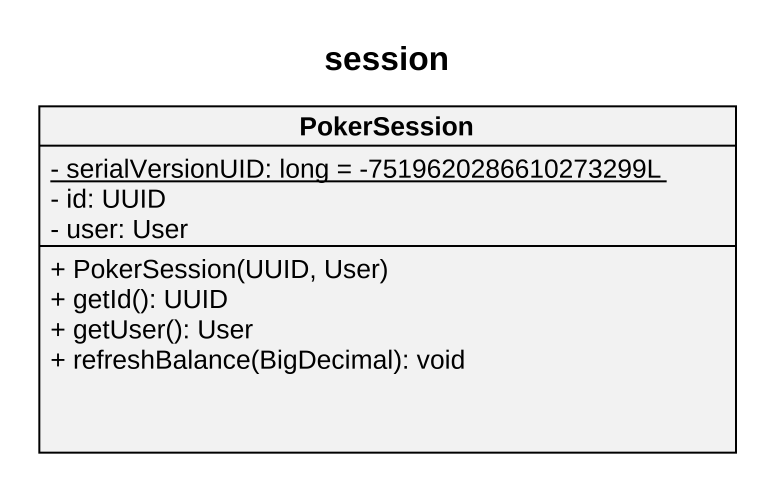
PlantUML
@startuml
title session
hide circle
hide empty members
skinparam classAttributeIconSize 0
class PokerSession {
  {static} - serialVersionUID: long = -7519620286610273299L
  - id: UUID
  - user: User
  + PokerSession(UUID, User)
  + getId(): UUID
  + getUser(): User
  + refreshBalance(BigDecimal): void
}
@enduml
